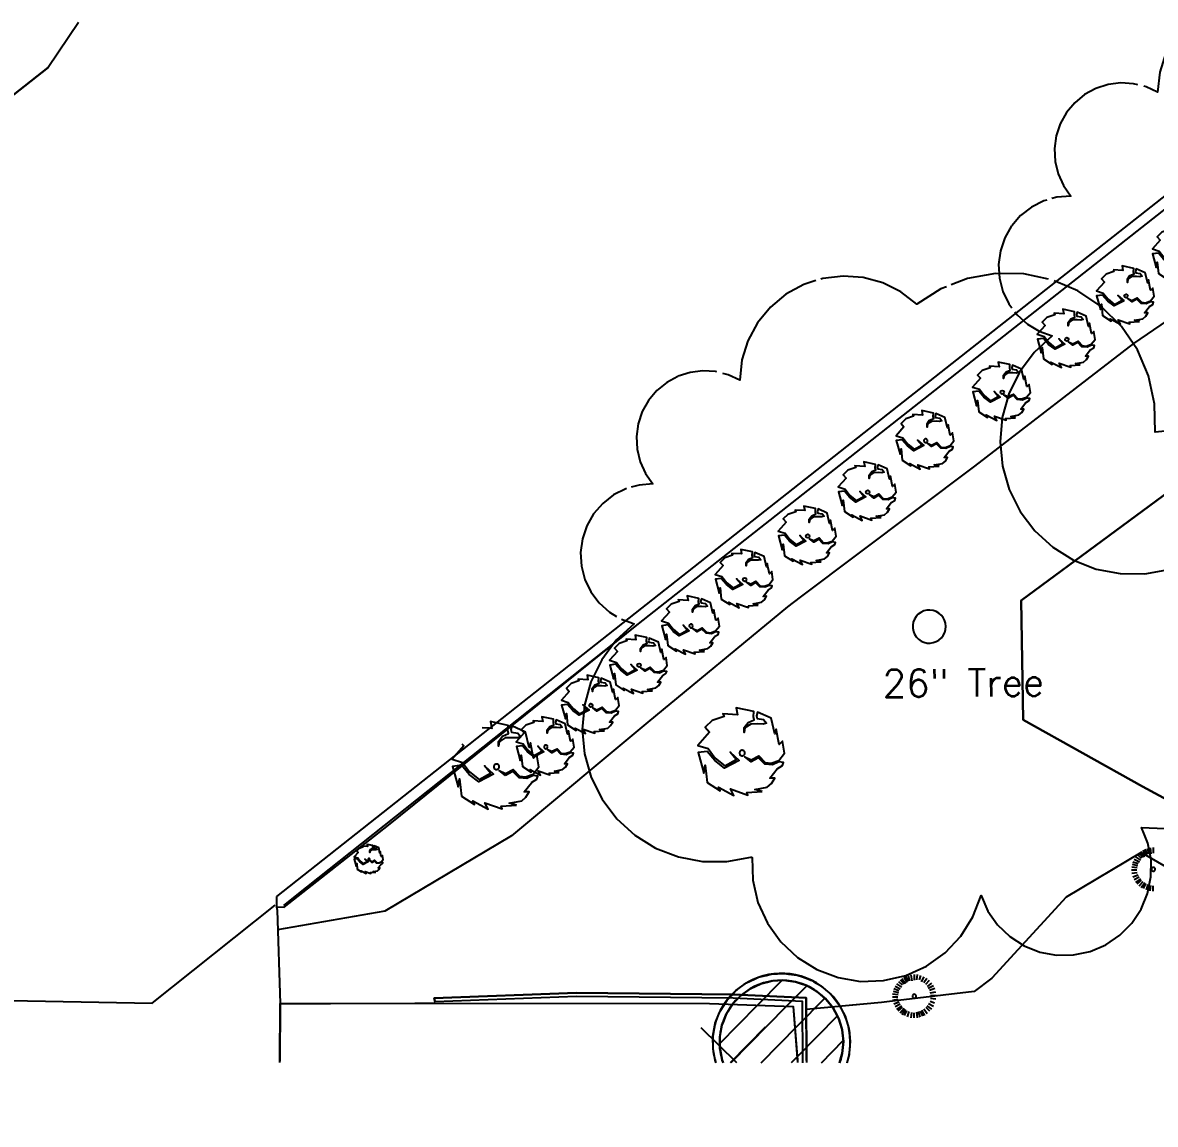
# Model space of a CAD drawing. Header units: inches. Extents: x -5728 to 15181, y 9834 to 15140.
# Drawn here: x 12240 to 13130, y 12434 to 13299 of the extents above; entities that cross this region are included whole.
import ezdxf

# ---------------------------------------------------------------- set-up
doc = ezdxf.new("R2010")
doc.units = ezdxf.units.IN
doc.header["$MEASUREMENT"] = 0
for name, color, linetype, lineweight in [('1810 S Park Street_dwg', 147, 'Continuous', 9), ('G-ANNO-MASK', 147, 'Continuous', 9), ('V-ANNO-TEXT0-VEG-E', 147, 'Continuous', 9), ('V-NODE-BLDG-E', 147, 'Continuous', 9), ('V-NODE-PLNT-BUSH-E', 147, 'Continuous', 9), ('V-NODE-PLNT-CNF-E', 147, 'Continuous', 9), ('V-NODE-PLNT-TREE-E', 147, 'Continuous', 9), ('V-NODE-STRM-FIN-E', 147, 'Continuous', 9), ('V-PLNT-EDGR-E', 147, 'Continuous', 9), ('V-ROAD-ASPH-E', 147, 'Continuous', 9), ('V-SURV-FIGR-E', 147, 'Continuous', 9), ('V-SWLK-E', 147, 'Continuous', 9), ('V-TOPO-FALT-E', 147, 'Continuous', 9), ('V-WALL-RTWL-E', 147, 'Continuous', 9)]:
    doc.layers.add(name, color=color, linetype=linetype, lineweight=lineweight)
doc.styles.add('Simplex', font='simplex_.ttf', dxfattribs={"height": 21.6})

# ---------------------------------------------------------------- blocks, each defined once
blk = doc.blocks.new('1810 S Park Street_dwg_VAI-TOPO-BUSH-V3-SITE PLAN')
at = {"layer": 'V-NODE-PLNT-BUSH-E', "color": 143, "lineweight": 25, "flags": 128}
for points in [[(2.59, -5.03), (1.63, -4.78), (3.26, -4.48), (3.83, -4.01), (4.25, -3.33), (3.62, -3.33), (4.57, -2.11), (5.27, -1.69), (5.41, -1.26), (4.81, -1.18), (3.97, -1.56), (2.94, -1.47), (2.13, -0.62), (1.17, -1.18), (0.33, -0.5), (1.17, -0.88), (2.2, -0.37), (3.01, -1.26), (3.79, -1.35), (4.79, -1.01), (5.55, -0.07), (5.31, 1.5), (4.85, 1.08), (4.47, 3.11), (4.29, 2.47), (3.83, 4.51), (2.06, 5.32), (1.91, 4.85), (1.98, 4.51), (2.84, 4.38), (3.23, 3.87), (2.76, 3.75), (2.09, 3.79), (1.17, 3.79), (0.4, 3.28), (0.29, 2.68), (0.29, 3.32), (0.81, 4), (1.63, 4.34), (1.52, 4.72), (1.56, 5.41), (-0.73, 5.92), (-0.56, 5.02), (-2.47, 5.15), (-2.33, 4.81), (-3.88, 4.3), (-4.8, 3.41), (-4.23, 2.77), (-5.79, 1.04), (-4.45, 0.61), (-3.54, -0.6)], [(-3.52, -0.62), (-2.29, -1.64), (-0.77, -0.84), (-1.58, 0.14), (-0.38, -0.96), (-2.33, -1.94), (-3.59, -0.96), (-4.59, 0.23), (-5.76, 0.1), (-5.05, -2.61), (-4.84, -1.56), (-4.62, -3.8), (-2.93, -4.91), (-3.15, -4.44), (-1.12, -5.55), (-1.55, -4.69), (0.72, -5.5), (0.58, -5.16), (2.59, -5.03)]]:
    blk.add_lwpolyline(points, dxfattribs=at)
at = {"layer": 'V-NODE-PLNT-BUSH-E', "color": 143, "lineweight": 25}
for start, end in [(145.696, 360), (72, 144), (360, 64.4699)]:
    blk.add_arc((0, 0), 0.36, start, end, dxfattribs=at)
blk = doc.blocks.new('1810 S Park Street_dwg_VAI-TOPO-BUSH-V4-SITE PLAN')
at = {"layer": 'V-NODE-PLNT-BUSH-E', "color": 143, "lineweight": 25, "flags": 128}
for points in [[(-2.46, 5.11), (-2.33, 4.81), (-3.88, 4.3), (-4.8, 3.41), (-4.23, 2.77), (-5.79, 1.04), (-4.45, 0.61), (-3.52, -0.62), (-2.29, -1.64), (-0.77, -0.84), (-1.58, 0.14), (-0.39, -0.95)], [(2.59, -5.03), (1.63, -4.78), (3.26, -4.48), (3.83, -4.01), (4.25, -3.33), (3.62, -3.33), (4.57, -2.11), (5.27, -1.69), (5.41, -1.26), (4.81, -1.18), (3.97, -1.56), (2.94, -1.47), (2.13, -0.62), (1.17, -1.18), (0.33, -0.5), (1.17, -0.88), (2.2, -0.37), (3.01, -1.26), (3.79, -1.35), (4.79, -1.01), (5.55, -0.07), (5.31, 1.5), (4.85, 1.08), (4.47, 3.11), (4.29, 2.47), (3.83, 4.51), (2.06, 5.32), (1.91, 4.85), (1.98, 4.51), (2.84, 4.38), (3.23, 3.87), (2.76, 3.75), (2.09, 3.79), (1.17, 3.79), (0.4, 3.28), (0.29, 2.68), (0.29, 3.32), (0.81, 4), (1.63, 4.34), (1.52, 4.72), (1.56, 5.41), (-0.73, 5.92), (-0.56, 5.02), (-2.47, 5.15)], [(-0.38, -0.96), (-2.33, -1.94), (-3.59, -0.96), (-4.59, 0.23), (-5.76, 0.1), (-5.05, -2.61), (-4.84, -1.56), (-4.62, -3.8), (-2.93, -4.91), (-3.15, -4.44), (-1.12, -5.55), (-1.55, -4.69), (0.72, -5.5), (0.58, -5.16), (2.59, -5.03)]]:
    blk.add_lwpolyline(points, dxfattribs=at)
at = {"layer": 'V-NODE-PLNT-BUSH-E', "color": 143, "lineweight": 25}
blk.add_circle((0, 0), 0.36, dxfattribs=at)
blk = doc.blocks.new('1810 S Park Street_dwg_VAI-TOPO-BUSH-1480292-SITE PLAN')
at = {"layer": 'V-NODE-PLNT-BUSH-E', "color": 143, "lineweight": 25, "flags": 128}
blk.add_lwpolyline([(2.59, -5.03), (1.63, -4.78), (3.26, -4.48), (3.83, -4.01), (4.25, -3.33), (3.62, -3.33), (4.57, -2.11), (5.27, -1.69), (5.41, -1.26), (4.81, -1.18), (3.97, -1.56), (2.94, -1.47), (2.13, -0.62), (1.17, -1.18), (0.33, -0.5), (1.17, -0.88), (2.2, -0.37), (3.01, -1.26), (3.79, -1.35), (4.79, -1.01), (5.55, -0.07), (5.31, 1.5), (4.85, 1.08), (4.47, 3.11), (4.29, 2.47), (3.83, 4.51), (2.06, 5.32), (1.91, 4.85), (1.98, 4.51), (2.84, 4.38), (3.23, 3.87), (2.76, 3.75), (2.09, 3.79), (1.17, 3.79), (0.4, 3.28), (0.29, 2.68), (0.29, 3.32), (0.81, 4), (1.63, 4.34), (1.52, 4.72), (1.56, 5.41), (-0.73, 5.92), (-0.56, 5.02), (-2.47, 5.15), (-2.33, 4.81), (-3.88, 4.3), (-4.8, 3.41), (-4.23, 2.77), (-5.79, 1.04), (-4.45, 0.61), (-3.52, -0.62), (-2.29, -1.64), (-0.77, -0.84), (-1.58, 0.14), (-0.38, -0.96), (-2.33, -1.94), (-3.59, -0.96), (-4.59, 0.23), (-5.76, 0.1), (-5.05, -2.61), (-4.84, -1.56), (-4.62, -3.8), (-2.93, -4.91), (-3.15, -4.44), (-1.12, -5.55), (-1.55, -4.69), (0.72, -5.5), (0.58, -5.16)], close=True, dxfattribs=at)
at = {"layer": 'V-NODE-PLNT-BUSH-E', "color": 143, "lineweight": 25}
blk.add_circle((0, 0), 0.36, dxfattribs=at)
blk = doc.blocks.new('1810 S Park Street_dwg_VAI-TOPO-BUSH-V5-SITE PLAN')
at = {"layer": 'V-NODE-PLNT-BUSH-E', "color": 143, "lineweight": 25}
blk.add_line((0.62, -5.16), (2.59, -5.03), dxfattribs=at)
at = {"layer": 'V-NODE-PLNT-BUSH-E', "color": 143, "lineweight": 25, "flags": 128}
blk.add_lwpolyline([(2.59, -5.03), (1.63, -4.78), (3.26, -4.48), (3.83, -4.01), (4.25, -3.33), (3.62, -3.33), (4.57, -2.11), (5.27, -1.69), (5.41, -1.26), (4.81, -1.18), (3.97, -1.56), (2.94, -1.47), (2.13, -0.62), (1.17, -1.18), (0.33, -0.5), (1.17, -0.88), (2.2, -0.37), (3.01, -1.26), (3.79, -1.35), (4.79, -1.01), (5.55, -0.07), (5.31, 1.5), (4.85, 1.08), (4.47, 3.11), (4.29, 2.47), (3.83, 4.51), (2.06, 5.32), (1.91, 4.85), (1.98, 4.51), (2.84, 4.38), (3.23, 3.87), (2.76, 3.75), (2.09, 3.79), (1.17, 3.79), (0.4, 3.28), (0.29, 2.68), (0.29, 3.32), (0.81, 4), (1.63, 4.34), (1.52, 4.72), (1.56, 5.41), (-0.73, 5.92), (-0.56, 5.02), (-2.47, 5.15), (-2.33, 4.81), (-3.88, 4.3), (-4.8, 3.41), (-4.23, 2.77), (-5.79, 1.04), (-4.45, 0.61), (-3.52, -0.62), (-2.29, -1.64), (-0.77, -0.84), (-1.58, 0.14), (-0.38, -0.96), (-2.33, -1.94), (-3.59, -0.96), (-4.59, 0.23), (-5.76, 0.1), (-5.05, -2.61), (-4.84, -1.56), (-4.62, -3.8), (-2.93, -4.91), (-3.15, -4.44), (-1.12, -5.55), (-1.55, -4.69), (0.72, -5.5), (0.58, -5.16)], dxfattribs=at)
at = {"layer": 'V-NODE-PLNT-BUSH-E', "color": 143, "lineweight": 25}
blk.add_circle((0, 0), 0.36, dxfattribs=at)
blk = doc.blocks.new('1810 S Park Street_dwg_VAI-TOPO-BUSH-V6-SITE PLAN')
at = {"layer": 'V-NODE-PLNT-BUSH-E', "color": 143, "lineweight": 25, "flags": 128}
for points in [[(4.57, -2.11), (5.27, -1.69), (5.41, -1.26), (4.81, -1.18), (3.97, -1.56), (2.94, -1.47), (2.13, -0.62), (1.17, -1.18), (0.33, -0.5), (1.17, -0.88), (2.2, -0.37), (3.01, -1.26), (3.79, -1.35), (4.79, -1.01), (5.55, -0.07), (5.31, 1.5), (4.85, 1.08), (4.47, 3.11), (4.29, 2.47), (3.83, 4.51), (2.06, 5.32), (1.91, 4.85), (1.98, 4.51), (2.84, 4.38), (3.23, 3.87), (2.76, 3.75), (2.09, 3.79), (1.17, 3.79), (0.4, 3.28), (0.29, 2.68), (0.29, 3.32), (0.81, 4), (1.63, 4.34), (1.52, 4.72), (1.56, 5.41), (-0.73, 5.92), (-0.56, 5.02), (-2.47, 5.15), (-2.33, 4.81), (-3.88, 4.3), (-4.8, 3.41), (-4.23, 2.77), (-5.79, 1.04), (-4.45, 0.61), (-3.52, -0.62), (-2.29, -1.64), (-0.77, -0.84), (-1.58, 0.14), (-0.38, -0.96), (-2.33, -1.94), (-3.59, -0.96)], [(-3.61, -0.94), (-4.59, 0.23), (-5.76, 0.1), (-5.05, -2.61), (-4.84, -1.56), (-4.62, -3.8), (-2.93, -4.91), (-3.15, -4.44), (-1.12, -5.55), (-1.55, -4.69), (0.72, -5.5), (0.58, -5.16), (2.59, -5.03)], [(2.59, -5.03), (1.63, -4.78), (3.26, -4.48), (3.83, -4.01), (4.25, -3.33), (3.62, -3.33), (4.55, -2.14)]]:
    blk.add_lwpolyline(points, dxfattribs=at)
at = {"layer": 'V-NODE-PLNT-BUSH-E', "color": 143, "lineweight": 25}
for start, end in [(360, 210.1545), (216, 360)]:
    blk.add_arc((0, 0), 0.36, start, end, dxfattribs=at)
blk = doc.blocks.new('1810 S Park Street_dwg_VAI-TOPO-BUSH-V7-SITE PLAN')
at = {"layer": 'V-NODE-PLNT-BUSH-E', "color": 143, "lineweight": 25, "flags": 128}
for points in [[(1.91, 4.85), (1.98, 4.51), (2.84, 4.38), (3.23, 3.87), (2.76, 3.75), (2.09, 3.79), (1.17, 3.79), (0.4, 3.28), (0.29, 2.68), (0.29, 3.32), (0.81, 4), (1.63, 4.34), (1.52, 4.72), (1.56, 5.41), (-0.73, 5.92), (-0.56, 5.02), (-2.47, 5.15), (-2.33, 4.81), (-3.88, 4.3), (-4.8, 3.41), (-4.23, 2.77), (-5.79, 1.04), (-4.45, 0.61), (-3.52, -0.62), (-2.29, -1.64), (-0.77, -0.84), (-1.58, 0.14), (-0.38, -0.96), (-2.33, -1.94), (-3.59, -0.96), (-4.59, 0.23), (-5.76, 0.1), (-5.05, -2.61), (-4.84, -1.56), (-4.62, -3.8), (-2.93, -4.91), (-3.15, -4.44), (-1.12, -5.55), (-1.55, -4.69), (0.72, -5.5), (0.58, -5.16), (2.59, -5.03)], [(2.59, -5.03), (1.63, -4.78), (3.26, -4.48), (3.83, -4.01), (4.25, -3.33), (3.62, -3.33), (4.57, -2.11), (5.27, -1.69), (5.41, -1.26), (4.81, -1.18), (3.97, -1.56), (2.94, -1.47), (2.13, -0.62), (1.17, -1.18), (0.33, -0.5), (1.17, -0.88), (2.2, -0.37), (3.01, -1.26), (3.79, -1.35), (4.79, -1.01), (5.55, -0.07), (5.31, 1.5), (4.85, 1.08), (4.47, 3.11), (4.29, 2.47), (3.83, 4.51), (2.06, 5.32), (1.93, 4.89)]]:
    blk.add_lwpolyline(points, dxfattribs=at)
at = {"layer": 'V-NODE-PLNT-BUSH-E', "color": 143, "lineweight": 25}
blk.add_circle((0, 0), 0.36, dxfattribs=at)
blk = doc.blocks.new('1810 S Park Street_dwg-1419150-SITE PLAN')
at = {"layer": 'G-ANNO-MASK', "color": 143, "lineweight": 25}
blk.add_line((9820658.85, 5671642.64), (9820662.18, 5671646.13), dxfattribs=at)
at = {"layer": 'G-ANNO-MASK', "color": 153, "lineweight": 25}
blk.add_line((9820649.55, 5671603.4), (9820648.67, 5671607.98), dxfattribs=at)
at = {"layer": 'G-ANNO-MASK', "color": 143, "lineweight": 25, "flags": 128}
for points in [[(9820662.18, 5671646.13), (9820665.23, 5671649.33), (9820669.24, 5671652.18), (9820672.75, 5671654.68), (9820677.39, 5671656.8), (9820681.16, 5671658.52), (9820686.53, 5671659.83), (9820690.14, 5671660.7), (9820699.36, 5671661.14), (9820702.42, 5671660.7), (9820708.51, 5671659.83), (9820712.27, 5671658.52), (9820717.24, 5671656.8), (9820720.91, 5671654.68), (9820725.24, 5671652.18), (9820728.54, 5671649.33), (9820732.23, 5671646.13), (9820734.97, 5671642.64), (9820737.94, 5671638.87), (9820740, 5671634.87)], [(9820740, 5671634.87), (9820742.17, 5671630.66), (9820743.45, 5671626.29), (9820744.77, 5671621.79), (9820745.21, 5671617.22), (9820745.65, 5671612.6), (9820745.21, 5671607.98), (9820744.77, 5671603.4), (9820743.45, 5671598.9), (9820742.63, 5671596.1)]]:
    blk.add_lwpolyline(points, dxfattribs=at)
at = {"layer": 'G-ANNO-MASK', "color": 153, "lineweight": 25, "flags": 128}
for points in [[(9820648.67, 5671607.98), (9820648.67, 5671612.6), (9820648.67, 5671617.22), (9820649.55, 5671621.79), (9820650.42, 5671626.29), (9820652.17, 5671630.66), (9820653.85, 5671634.87), (9820656.43, 5671638.87), (9820658.84, 5671642.62)], [(9820651.24, 5671596.86), (9820650.42, 5671598.9), (9820649.55, 5671603.4)]]:
    blk.add_lwpolyline(points, dxfattribs=at)
at = {"layer": 'V-NODE-BLDG-E', "color": 153, "lineweight": 25}
for p, q in [((9820633.78, 5671624.68), (9820661.69, 5671596.77)), ((9820656.83, 5671596.81), (9820684.7, 5671624.68))]:
    blk.add_line(p, q, dxfattribs=at)
at = {"layer": 'V-NODE-PLNT-BUSH-E', "color": 153, "lineweight": 25}
blk.add_line((9820469.67, 5671860.92), (9820464.17, 5671861.29), dxfattribs=at)
at = {"layer": 'V-NODE-PLNT-BUSH-E', "color": 143, "lineweight": 25, "flags": 128}
for points in [[(9820824.49, 5672063.75), (9820820.66, 5672064.77), (9820827.18, 5672065.96), (9820829.45, 5672067.83), (9820831.15, 5672070.56), (9820828.6, 5672070.56), (9820832.43, 5672075.43), (9820835.22, 5672077.14), (9820835.79, 5672078.84), (9820833.38, 5672079.18), (9820830.02, 5672077.65), (9820825.9, 5672077.99), (9820822.64, 5672081.39), (9820818.81, 5672079.18), (9820815.46, 5672081.9), (9820818.81, 5672080.37), (9820822.93, 5672082.41), (9820826.19, 5672078.84), (9820829.31, 5672078.5), (9820833.28, 5672079.86), (9820836.35, 5672083.6), (9820835.36, 5672089.9), (9820833.52, 5672088.2), (9820832, 5672096.31), (9820831.29, 5672093.76), (9820829.45, 5672101.93), (9820822.36, 5672105.17), (9820821.79, 5672103.29), (9820822.08, 5672101.93), (9820825.48, 5672101.42), (9820827.04, 5672099.38), (9820825.2, 5672098.87), (9820822.5, 5672099.04), (9820818.81, 5672099.04), (9820815.74, 5672097), (9820815.31, 5672094.61), (9820815.31, 5672097.17), (9820817.39, 5672099.89), (9820820.66, 5672101.25), (9820820.23, 5672102.78), (9820820.37, 5672105.51), (9820811.2, 5672107.55), (9820811.91, 5672103.97), (9820804.25, 5672104.48), (9820804.82, 5672103.12), (9820798.62, 5672101.08), (9820794.94, 5672097.51), (9820797.21, 5672094.95), (9820790.96, 5672088.03), (9820796.35, 5672086.33), (9820800.04, 5672081.39), (9820804.96, 5672077.31), (9820811.06, 5672080.54), (9820807.8, 5672084.46), (9820812.62, 5672080.03), (9820804.82, 5672076.12), (9820799.86, 5672079.95)], [(9820799.76, 5672080.03), (9820795.79, 5672084.8), (9820791.11, 5672084.29), (9820793.94, 5672073.45), (9820794.79, 5672077.65), (9820795.64, 5672068.68), (9820802.41, 5672064.26), (9820801.56, 5672066.13), (9820809.64, 5672061.7), (9820807.94, 5672065.11), (9820817.02, 5672061.87), (9820816.45, 5672063.24), (9820824.49, 5672063.75)], [(9820471.45, 5671862.3), (9820471.75, 5671860.78), (9820469.67, 5671860.92)], [(9820482.02, 5671823.66), (9820477.07, 5671827.68), (9820482.1, 5671825.38), (9820488.27, 5671828.44), (9820493.17, 5671823.08), (9820497.85, 5671822.57), (9820503.81, 5671824.61), (9820508.42, 5671830.23), (9820506.93, 5671839.68), (9820504.16, 5671837.12), (9820501.89, 5671849.29), (9820500.83, 5671845.46), (9820498.06, 5671857.72), (9820487.42, 5671862.57), (9820486.57, 5671859.76), (9820487, 5671857.72), (9820492.1, 5671856.95), (9820494.44, 5671853.89), (9820491.68, 5671853.12), (9820487.63, 5671853.38), (9820482.1, 5671853.38), (9820477.49, 5671850.31), (9820476.85, 5671846.74), (9820476.85, 5671850.57), (9820479.98, 5671854.66), (9820484.87, 5671856.7), (9820484.23, 5671859), (9820484.44, 5671863.08), (9820475.12, 5671865.16)], [(9820444.08, 5671841.03), (9820440.33, 5671836.87), (9820448.42, 5671834.31), (9820453.95, 5671826.91), (9820461.32, 5671820.78), (9820470.47, 5671825.63), (9820465.58, 5671831.51), (9820472.81, 5671824.87), (9820461.11, 5671819), (9820453.52, 5671824.87), (9820447.56, 5671832.02), (9820440.54, 5671831.25), (9820444.8, 5671815), (9820446.07, 5671821.29), (9820447.35, 5671807.85), (9820457.49, 5671801.21), (9820456.22, 5671804.02), (9820468.34, 5671797.38), (9820465.79, 5671802.48), (9820479.41, 5671797.63), (9820478.56, 5671799.68), (9820490.61, 5671800.44)], [(9820502.53, 5671817.97), (9820506.71, 5671820.53), (9820507.56, 5671823.08), (9820503.95, 5671823.59), (9820498.91, 5671821.29), (9820492.74, 5671821.8), (9820487.85, 5671826.91), (9820482.2, 5671823.65)], [(9820490.61, 5671800.44), (9820484.87, 5671801.97), (9820494.66, 5671803.76), (9820498.06, 5671806.57), (9820500.61, 5671810.65), (9820496.78, 5671810.65), (9820502.43, 5671817.85)]]:
    blk.add_lwpolyline(points, dxfattribs=at)
for points in [[(9820815.57, 5672083.88), (9820815.55, 5672084.16), (9820815.47, 5672084.42), (9820815.35, 5672084.66), (9820815.18, 5672084.88), (9820814.97, 5672085.06), (9820814.73, 5672085.19), (9820814.48, 5672085.28), (9820814.2, 5672085.32), (9820813.93, 5672085.31), (9820813.67, 5672085.24), (9820813.42, 5672085.13), (9820813.19, 5672084.97), (9820813.01, 5672084.77), (9820812.86, 5672084.54), (9820812.76, 5672084.29), (9820812.7, 5672084.02), (9820812.7, 5672083.75), (9820812.76, 5672083.48), (9820812.86, 5672083.22), (9820813.01, 5672082.99), (9820813.19, 5672082.8), (9820813.42, 5672082.64), (9820813.67, 5672082.52), (9820813.93, 5672082.46), (9820814.2, 5672082.45), (9820814.48, 5672082.49), (9820814.73, 5672082.58), (9820814.97, 5672082.71), (9820815.18, 5672082.89), (9820815.35, 5672083.11), (9820815.47, 5672083.35), (9820815.55, 5672083.61)], [(9820683.56, 5671809.63), (9820677.82, 5671811.17), (9820687.6, 5671812.95), (9820691.01, 5671815.76), (9820693.56, 5671819.85), (9820689.73, 5671819.85), (9820695.48, 5671827.17), (9820699.66, 5671829.72), (9820700.51, 5671832.27), (9820696.89, 5671832.78), (9820691.86, 5671830.49), (9820685.69, 5671831), (9820680.8, 5671836.1), (9820675.05, 5671832.78), (9820670.02, 5671836.87), (9820675.05, 5671834.57), (9820681.22, 5671837.63), (9820686.11, 5671832.27), (9820690.8, 5671831.76), (9820696.75, 5671833.8), (9820701.36, 5671839.42), (9820699.87, 5671848.87), (9820697.11, 5671846.32), (9820694.84, 5671858.49), (9820693.77, 5671854.66), (9820691.01, 5671866.91), (9820680.37, 5671871.76), (9820679.52, 5671868.95), (9820679.94, 5671866.91), (9820685.05, 5671866.15), (9820687.39, 5671863.08), (9820684.63, 5671862.32), (9820680.58, 5671862.57), (9820675.05, 5671862.57), (9820670.44, 5671859.51), (9820669.8, 5671855.93), (9820669.8, 5671859.76), (9820672.92, 5671863.85), (9820677.82, 5671865.89), (9820677.18, 5671868.19), (9820677.39, 5671872.27), (9820663.63, 5671875.34), (9820664.7, 5671869.98), (9820653.21, 5671870.74), (9820654.06, 5671868.7), (9820644.77, 5671865.63), (9820639.24, 5671860.27), (9820642.64, 5671856.44), (9820633.28, 5671846.06), (9820641.36, 5671843.51), (9820646.9, 5671836.1), (9820654.27, 5671829.97), (9820663.42, 5671834.83), (9820658.53, 5671840.7), (9820665.76, 5671834.06), (9820654.06, 5671828.19), (9820646.47, 5671834.06), (9820640.51, 5671841.21), (9820633.49, 5671840.44), (9820637.75, 5671824.19), (9820639.02, 5671830.49), (9820640.3, 5671817.04), (9820650.44, 5671810.4), (9820649.16, 5671813.21), (9820661.29, 5671806.57), (9820658.74, 5671811.68), (9820672.36, 5671806.82), (9820671.5, 5671808.87)], [(9820524.33, 5671825.79), (9820520.5, 5671826.81), (9820527.03, 5671828), (9820529.29, 5671829.87), (9820531, 5671832.6), (9820528.44, 5671832.6), (9820532.27, 5671837.47), (9820535.06, 5671839.18), (9820535.63, 5671840.88), (9820533.22, 5671841.22), (9820529.86, 5671839.69), (9820525.75, 5671840.03), (9820522.49, 5671843.43), (9820518.66, 5671841.22), (9820515.3, 5671843.94), (9820518.66, 5671842.41), (9820522.77, 5671844.45), (9820526.03, 5671840.88), (9820529.15, 5671840.54), (9820533.12, 5671841.9), (9820536.2, 5671845.64), (9820535.21, 5671851.94), (9820533.36, 5671850.24), (9820531.85, 5671858.35), (9820531.14, 5671855.8), (9820529.29, 5671863.97), (9820522.2, 5671867.21), (9820521.64, 5671865.33), (9820521.92, 5671863.97), (9820525.32, 5671863.46), (9820526.88, 5671861.42), (9820525.04, 5671860.91), (9820522.34, 5671861.08), (9820518.66, 5671861.08), (9820515.58, 5671859.04), (9820515.16, 5671856.65), (9820515.16, 5671859.21), (9820517.24, 5671861.93), (9820520.5, 5671863.29), (9820520.08, 5671864.82), (9820520.22, 5671867.55), (9820511.04, 5671869.59), (9820511.75, 5671866.01), (9820504.09, 5671866.52), (9820504.66, 5671865.16), (9820498.47, 5671863.12), (9820494.78, 5671859.55), (9820497.05, 5671856.99), (9820490.81, 5671850.07), (9820496.2, 5671848.37), (9820499.89, 5671843.43), (9820504.8, 5671839.35), (9820510.9, 5671842.58), (9820507.64, 5671846.5), (9820512.46, 5671842.07), (9820504.66, 5671838.16), (9820499.6, 5671842.07), (9820495.63, 5671846.84), (9820490.95, 5671846.33), (9820493.79, 5671835.49), (9820494.64, 5671839.69), (9820495.49, 5671830.72), (9820502.25, 5671826.3), (9820501.4, 5671828.17), (9820509.48, 5671823.74), (9820507.78, 5671827.15), (9820516.86, 5671823.91), (9820516.29, 5671825.28)], [(9820515.42, 5671845.92), (9820515.39, 5671846.2), (9820515.32, 5671846.46), (9820515.19, 5671846.7), (9820515.02, 5671846.92), (9820514.81, 5671847.1), (9820514.58, 5671847.23), (9820514.32, 5671847.32), (9820514.05, 5671847.36), (9820513.78, 5671847.35), (9820513.51, 5671847.28), (9820513.26, 5671847.17), (9820513.04, 5671847.01), (9820512.85, 5671846.81), (9820512.7, 5671846.58), (9820512.6, 5671846.33), (9820512.55, 5671846.06), (9820512.55, 5671845.79), (9820512.6, 5671845.52), (9820512.7, 5671845.26), (9820512.85, 5671845.03), (9820513.04, 5671844.84), (9820513.26, 5671844.68), (9820513.51, 5671844.56), (9820513.78, 5671844.5), (9820514.05, 5671844.49), (9820514.32, 5671844.53), (9820514.58, 5671844.62), (9820514.81, 5671844.75), (9820515.02, 5671844.93), (9820515.19, 5671845.15), (9820515.32, 5671845.39), (9820515.39, 5671845.65)], [(9820670.19, 5671839.84), (9820670.16, 5671840.25), (9820670.04, 5671840.64), (9820669.85, 5671841.01), (9820669.6, 5671841.33), (9820669.29, 5671841.6), (9820668.93, 5671841.8), (9820668.54, 5671841.94), (9820668.14, 5671842), (9820667.73, 5671841.98), (9820667.33, 5671841.88), (9820666.96, 5671841.71), (9820666.62, 5671841.47), (9820666.34, 5671841.17), (9820666.12, 5671840.83), (9820665.97, 5671840.45), (9820665.89, 5671840.05), (9820665.89, 5671839.63), (9820665.97, 5671839.23), (9820666.12, 5671838.85), (9820666.34, 5671838.51), (9820666.62, 5671838.21), (9820666.96, 5671837.97), (9820667.33, 5671837.8), (9820667.73, 5671837.7), (9820668.14, 5671837.68), (9820668.54, 5671837.74), (9820668.93, 5671837.88), (9820669.29, 5671838.08), (9820669.6, 5671838.35), (9820669.85, 5671838.67), (9820670.04, 5671839.04), (9820670.16, 5671839.43)], [(9820477.25, 5671830.65), (9820477.21, 5671831.06), (9820477.09, 5671831.45), (9820476.9, 5671831.81), (9820476.65, 5671832.14), (9820476.34, 5671832.41), (9820475.98, 5671832.61), (9820475.6, 5671832.75), (9820475.19, 5671832.8), (9820474.78, 5671832.78), (9820474.38, 5671832.69), (9820474.01, 5671832.52), (9820473.67, 5671832.28), (9820473.39, 5671831.98), (9820473.17, 5671831.64), (9820473.02, 5671831.26), (9820472.94, 5671830.85), (9820472.94, 5671830.44), (9820473.02, 5671830.04), (9820473.17, 5671829.66), (9820473.39, 5671829.31), (9820473.67, 5671829.02), (9820474.01, 5671828.78), (9820474.38, 5671828.61), (9820474.78, 5671828.51), (9820475.19, 5671828.49), (9820475.6, 5671828.55), (9820475.98, 5671828.68), (9820476.34, 5671828.89), (9820476.65, 5671829.16), (9820476.9, 5671829.48), (9820477.09, 5671829.85), (9820477.21, 5671830.24)], [(9820379.6, 5671748.66), (9820377.68, 5671749.17), (9820380.94, 5671749.77), (9820382.08, 5671750.71), (9820382.93, 5671752.07), (9820381.65, 5671752.07), (9820383.57, 5671754.51), (9820384.96, 5671755.36), (9820385.25, 5671756.21), (9820384.04, 5671756.38), (9820382.36, 5671755.61), (9820380.3, 5671755.78), (9820378.67, 5671757.49), (9820376.76, 5671756.38), (9820375.08, 5671757.74), (9820376.76, 5671756.98), (9820378.82, 5671758), (9820380.45, 5671756.21), (9820382.01, 5671756.04), (9820383.99, 5671756.72), (9820385.53, 5671758.59), (9820385.03, 5671761.74), (9820384.11, 5671760.89), (9820383.35, 5671764.95), (9820383, 5671763.67), (9820382.08, 5671767.76), (9820378.53, 5671769.37), (9820378.25, 5671768.44), (9820378.39, 5671767.76), (9820380.09, 5671767.5), (9820380.87, 5671766.48), (9820379.95, 5671766.22), (9820378.6, 5671766.31), (9820376.76, 5671766.31), (9820375.22, 5671765.29), (9820375.01, 5671764.1), (9820375.01, 5671765.37), (9820376.05, 5671766.73), (9820377.68, 5671767.42), (9820377.47, 5671768.18), (9820377.54, 5671769.54), (9820372.95, 5671770.56), (9820373.31, 5671768.78), (9820369.48, 5671769.03), (9820369.76, 5671768.35), (9820366.66, 5671767.33), (9820364.82, 5671765.54), (9820365.95, 5671764.27), (9820362.83, 5671760.81), (9820365.53, 5671759.95), (9820367.37, 5671757.49), (9820369.83, 5671755.44), (9820372.88, 5671757.06), (9820371.25, 5671759.02), (9820373.66, 5671756.81), (9820369.76, 5671754.85), (9820367.23, 5671756.81), (9820365.25, 5671759.19), (9820362.9, 5671758.93), (9820364.32, 5671753.51), (9820364.75, 5671755.61), (9820365.17, 5671751.13), (9820368.56, 5671748.92), (9820368.13, 5671749.85), (9820372.17, 5671747.64), (9820371.32, 5671749.34), (9820375.86, 5671747.73), (9820375.58, 5671748.41)], [(9820375.14, 5671758.73), (9820375.13, 5671758.87), (9820375.09, 5671759), (9820375.03, 5671759.12), (9820374.94, 5671759.23), (9820374.84, 5671759.32), (9820374.72, 5671759.39), (9820374.59, 5671759.43), (9820374.45, 5671759.45), (9820374.32, 5671759.44), (9820374.18, 5671759.41), (9820374.06, 5671759.35), (9820373.95, 5671759.28), (9820373.85, 5671759.18), (9820373.78, 5671759.06), (9820373.73, 5671758.93), (9820373.7, 5671758.8), (9820373.7, 5671758.66), (9820373.73, 5671758.53), (9820373.78, 5671758.4), (9820373.85, 5671758.29), (9820373.95, 5671758.19), (9820374.06, 5671758.11), (9820374.18, 5671758.05), (9820374.32, 5671758.02), (9820374.45, 5671758.01), (9820374.59, 5671758.03), (9820374.72, 5671758.08), (9820374.84, 5671758.15), (9820374.94, 5671758.24), (9820375.03, 5671758.34), (9820375.09, 5671758.46), (9820375.13, 5671758.6)]]:
    blk.add_lwpolyline(points, close=True, dxfattribs=at)
at = {"layer": 'V-NODE-PLNT-BUSH-E', "color": 153, "lineweight": 25, "flags": 128}
for points in [[(9820475.12, 5671865.16), (9820470.68, 5671866.15), (9820471.45, 5671862.3)], [(9820448.15, 5671848.98), (9820449.69, 5671847.25), (9820444.08, 5671841.03)]]:
    blk.add_lwpolyline(points, dxfattribs=at)
at = {"layer": 'V-NODE-PLNT-CNF-E', "color": 143, "lineweight": 25}
for p, q in [((9820979.13, 5671759), (9820981.98, 5671755.61)), ((9820980.41, 5671759.98), (9820983.26, 5671755.86)), ((9820982.07, 5671761), (9820984.27, 5671756.88)), ((9820983.61, 5671761.72), (9820985.29, 5671757.64)), ((9820985.35, 5671762.33), (9820986.57, 5671758.15)), ((9820987.66, 5671762.84), (9820988.35, 5671758.15)), ((9820990.13, 5671763.02), (9820990.13, 5671758.46)), ((9820973.53, 5671750), (9820977.66, 5671748.98)), ((9820974.17, 5671752.04), (9820978.17, 5671750.51)), ((9820975.06, 5671753.99), (9820979.19, 5671751.79)), ((9820976.25, 5671755.9), (9820980.2, 5671753.06)), ((9820977.72, 5671757.68), (9820980.71, 5671754.84)), ((9820973.04, 5671745.59), (9820977.15, 5671745.67)), ((9820973.16, 5671747.97), (9820977.4, 5671747.46)), ((9820973.31, 5671742.9), (9820977.4, 5671743.64)), ((9820974.06, 5671740.11), (9820978.17, 5671741.6)), ((9820974.99, 5671738.01), (9820978.93, 5671740.07)), ((9820976.42, 5671735.73), (9820980.2, 5671738.54)), ((9820977.38, 5671734.55), (9820980.71, 5671737.52)), ((9820978.95, 5671733), (9820981.98, 5671736.5)), ((9820980.57, 5671731.76), (9820983.26, 5671735.74)), ((9820982.22, 5671730.78), (9820984.27, 5671734.72)), ((9820984.64, 5671729.81), (9820986.06, 5671733.96)), ((9820987.44, 5671729.1), (9820988.09, 5671733.19)), ((9820989.79, 5671728.84), (9820989.87, 5671732.94)), ((9820790.63, 5671660.87), (9820793.49, 5671657.47)), ((9820791.91, 5671661.85), (9820794.76, 5671657.72)), ((9820793.58, 5671662.86), (9820795.78, 5671658.74)), ((9820795.11, 5671663.59), (9820796.8, 5671659.51)), ((9820796.85, 5671664.2), (9820798.07, 5671660.02)), ((9820799.17, 5671664.7), (9820799.85, 5671660.02)), ((9820801.63, 5671664.88), (9820801.63, 5671660.32)), ((9820804, 5671664.72), (9820803.41, 5671660.53)), ((9820806.54, 5671664.16), (9820805.45, 5671660.53)), ((9820809.27, 5671663.08), (9820807.23, 5671659)), ((9820811.72, 5671661.59), (9820809.27, 5671658.23)), ((9820785.68, 5671653.91), (9820789.67, 5671652.38)), ((9820786.57, 5671655.86), (9820790.69, 5671653.65)), ((9820787.75, 5671657.76), (9820791.71, 5671654.92)), ((9820789.22, 5671659.54), (9820792.22, 5671656.71)), ((9820813.54, 5671660.05), (9820810.54, 5671656.96)), ((9820815.3, 5671658.05), (9820811.81, 5671655.43)), ((9820816.7, 5671655.86), (9820812.57, 5671653.65)), ((9820817.7, 5671653.61), (9820813.59, 5671652.12)), ((9820784.55, 5671647.46), (9820788.65, 5671647.54)), ((9820784.67, 5671649.83), (9820788.91, 5671649.32)), ((9820784.81, 5671644.76), (9820788.91, 5671645.5)), ((9820785.03, 5671651.86), (9820789.16, 5671650.85)), ((9820785.56, 5671641.98), (9820789.67, 5671643.46)), ((9820818.43, 5671650.94), (9820813.85, 5671650.08)), ((9820814.1, 5671643.72), (9820817.41, 5671642.44)), ((9820818.72, 5671648.13), (9820814.36, 5671648.05)), ((9820818.56, 5671645.42), (9820814.36, 5671646.01)), ((9820786.49, 5671639.87), (9820790.43, 5671641.93)), ((9820787.92, 5671637.59), (9820791.71, 5671640.41)), ((9820788.88, 5671636.41), (9820792.22, 5671639.39)), ((9820790.46, 5671634.86), (9820793.49, 5671638.37)), ((9820792.08, 5671633.62), (9820794.76, 5671637.6)), ((9820793.72, 5671632.65), (9820795.78, 5671636.59)), ((9820796.13, 5671631.61), (9820797.56, 5671635.82)), ((9820798.93, 5671630.92), (9820799.6, 5671635.06)), ((9820801.3, 5671630.71), (9820801.38, 5671634.8)), ((9820804.05, 5671630.87), (9820803.41, 5671635.31)), ((9820806.18, 5671631.32), (9820804.94, 5671635.82)), ((9820808.15, 5671632), (9820806.47, 5671636.08)), ((9820809.69, 5671632.72), (9820807.49, 5671636.84)), ((9820811.66, 5671633.95), (9820809.01, 5671637.6)), ((9820813.88, 5671635.87), (9820810.79, 5671638.88)), ((9820815.3, 5671637.53), (9820811.81, 5671640.15)), ((9820816.63, 5671639.6), (9820812.83, 5671641.68))]:
    blk.add_line(p, q, dxfattribs=at)
at = {"layer": 'V-NODE-PLNT-CNF-E', "color": 143, "lineweight": 25, "flags": 128}
blk.add_lwpolyline([(9820991.63, 5671745.93), (9820991.6, 5671746.21), (9820991.52, 5671746.49), (9820991.39, 5671746.74), (9820991.21, 5671746.96), (9820991, 5671747.15), (9820990.75, 5671747.29), (9820990.48, 5671747.39), (9820990.2, 5671747.43), (9820989.91, 5671747.41), (9820989.64, 5671747.35), (9820989.38, 5671747.23), (9820989.15, 5671747.06), (9820988.95, 5671746.86), (9820988.79, 5671746.62), (9820988.69, 5671746.35), (9820988.63, 5671746.07), (9820988.63, 5671745.79), (9820988.69, 5671745.51), (9820988.79, 5671745.24), (9820988.95, 5671745), (9820989.15, 5671744.79), (9820989.38, 5671744.63), (9820989.64, 5671744.51), (9820989.91, 5671744.44), (9820990.2, 5671744.43), (9820990.48, 5671744.47), (9820990.75, 5671744.56), (9820991, 5671744.71), (9820991.21, 5671744.89), (9820991.39, 5671745.12), (9820991.52, 5671745.37), (9820991.6, 5671745.64)], close=True, dxfattribs=at)
for points in [[(9820800.3, 5671648.48), (9820800.19, 5671648.21), (9820800.14, 5671647.93), (9820800.14, 5671647.65), (9820800.19, 5671647.37), (9820800.3, 5671647.1), (9820800.45, 5671646.86), (9820800.65, 5671646.66), (9820800.88, 5671646.49), (9820801.14, 5671646.37), (9820801.42, 5671646.31), (9820801.7, 5671646.29), (9820801.99, 5671646.33), (9820802.26, 5671646.43), (9820802.5, 5671646.57), (9820802.72, 5671646.76), (9820802.89, 5671646.98), (9820803.02, 5671647.23), (9820803.1, 5671647.51), (9820803.13, 5671647.79)], [(9820802.5, 5671649.01), (9820802.26, 5671649.16), (9820801.99, 5671649.25), (9820801.7, 5671649.29), (9820801.42, 5671649.28), (9820801.14, 5671649.21), (9820800.88, 5671649.09), (9820800.65, 5671648.93), (9820800.45, 5671648.72), (9820800.32, 5671648.51)], [(9820803.13, 5671647.79), (9820803.1, 5671648.08), (9820803.02, 5671648.35), (9820802.89, 5671648.6), (9820802.72, 5671648.83)]]:
    blk.add_lwpolyline(points, dxfattribs=at)
at = {"layer": 'V-NODE-PLNT-TREE-E', "color": 153, "lineweight": 25}
for p, q in [((9820917.39, 5672208.06), (9820916.16, 5672208.59)), ((9820884.89, 5672184.57), (9820885.69, 5672183.49)), ((9820574.08, 5671945.74), (9820576.26, 5671944.94)), ((9820576.28, 5671944.93), (9820577.28, 5671944.57))]:
    blk.add_line(p, q, dxfattribs=at)
at = {"layer": 'V-NODE-PLNT-TREE-E', "color": 153, "lineweight": 25, "flags": 128}
for points in [[(9821005.24, 5672386.92), (9821000.39, 5672371.79), (9820998.51, 5672356.02), (9820989.42, 5672360.34), (9820987.63, 5672360.81)], [(9820983.05, 5672362), (9820979.68, 5672362.89), (9820969.63, 5672363.58), (9820959.63, 5672362.4), (9820950.03, 5672359.38), (9820941.15, 5672354.63), (9820933.32, 5672348.31), (9820926.79, 5672340.64), (9820921.8, 5672331.89), (9820918.53, 5672322.37), (9820917.08, 5672312.41), (9820917.51, 5672302.35), (9820919.8, 5672292.55), (9820923.87, 5672283.34), (9820929.59, 5672275.05), (9820918.81, 5672274.28), (9820914.65, 5672273.14)], [(9820910.79, 5672272.09), (9820908.39, 5672271.44), (9820898.71, 5672266.64), (9820890.13, 5672260.06), (9820883.08, 5672252.06)], [(9820882.99, 5672251.96), (9820877.54, 5672242.63), (9820874, 5672232.42), (9820872.49, 5672221.72), (9820873.08, 5672210.93), (9820875.73, 5672200.46), (9820880.36, 5672190.7), (9820882.52, 5672187.78)], [(9820831.42, 5672204.65), (9820827.14, 5672203.02), (9820808.2, 5672191.28), (9820795.63, 5672200.99), (9820781.43, 5672208.12), (9820766.14, 5672212.42), (9820750.31, 5672213.72), (9820734.53, 5672211.98), (9820732.79, 5672211.44)], [(9820911.5, 5672210.06), (9820892.22, 5672214.24), (9820869.94, 5672214.72), (9820847.98, 5672210.93), (9820835.17, 5672206.07)], [(9820728.97, 5672210.26), (9820719.36, 5672207.27), (9820705.37, 5672199.75), (9820693.07, 5672189.7), (9820682.91, 5672177.49), (9820675.27, 5672163.56), (9820670.41, 5672148.44), (9820668.54, 5672132.67), (9820659.44, 5672136.98), (9820655.3, 5672138.07)], [(9820620.05, 5672136.02), (9820611.18, 5672131.27), (9820603.34, 5672124.95), (9820596.82, 5672117.28), (9820591.83, 5672108.54), (9820588.55, 5672099.02), (9820587.11, 5672089.05), (9820587.53, 5672078.99), (9820589.83, 5672069.19), (9820593.9, 5672059.98), (9820599.61, 5672051.69), (9820588.83, 5672050.92), (9820582.69, 5672049.25)], [(9820650.73, 5672139.26), (9820649.7, 5672139.53), (9820639.66, 5672140.23), (9820629.66, 5672139.04), (9820620.17, 5672136.06)], [(9820578.83, 5672048.19), (9820578.41, 5672048.08), (9820568.73, 5672043.28), (9820560.16, 5672036.71), (9820553.01, 5672028.6), (9820547.57, 5672019.27), (9820544.02, 5672009.06), (9820542.52, 5671998.37), (9820543.1, 5671987.58), (9820545.76, 5671977.1), (9820550.38, 5671967.34), (9820556.81, 5671958.65), (9820564.79, 5671951.37), (9820570.4, 5671947.96)]]:
    blk.add_lwpolyline(points, dxfattribs=at)
at = {"layer": 'V-NODE-PLNT-TREE-E', "color": 143, "lineweight": 25, "flags": 128}
for points in [[(9820983.35, 5671773.1), (9820981.1, 5671778.8), (9820999.55, 5671777.95)], [(9821010.18, 5672090.7), (9820994.41, 5672089.16), (9820994.13, 5672111.44), (9820989.6, 5672133.27), (9820980.98, 5672153.82), (9820968.6, 5672172.35), (9820952.91, 5672188.18), (9820934.48, 5672200.72), (9820917.39, 5672208.06)], [(9820885.69, 5672183.49), (9820886.78, 5672182.01), (9820894.76, 5672174.72), (9820904, 5672169.12), (9820914.14, 5672165.4), (9820899.96, 5672152.5), (9820888.37, 5672137.23), (9820879.77, 5672120.1), (9820874.45, 5672101.68), (9820872.59, 5672082.6), (9820874.25, 5672063.51), (9820879.38, 5672045.03), (9820887.8, 5672027.81), (9820899.23, 5672012.42), (9820913.28, 5671999.39), (9820929.48, 5671989.14), (9820947.29, 5671982.03), (9820966.09, 5671978.29), (9820985.26, 5671978.06), (9821004.14, 5671981.34)], [(9820577.28, 5671944.57), (9820584.17, 5671942.04), (9820569.98, 5671929.15), (9820558.39, 5671913.88), (9820549.79, 5671896.74), (9820544.47, 5671878.33), (9820542.62, 5671859.25), (9820544.28, 5671840.15), (9820549.41, 5671821.68), (9820557.83, 5671804.46), (9820569.26, 5671789.07), (9820583.31, 5671776.03), (9820599.51, 5671765.78), (9820617.31, 5671758.67), (9820636.11, 5671754.94), (9820655.28, 5671754.7), (9820674.17, 5671757.98), (9820674.36, 5671758.03), (9820674.57, 5671758.03), (9820674.77, 5671758), (9820674.96, 5671757.94), (9820675.14, 5671757.84)], [(9820675.14, 5671757.84), (9820675.59, 5671739.92), (9820679.53, 5671722.43), (9820686.79, 5671706.03), (9820697.12, 5671691.37), (9820710.1, 5671679), (9820725.24, 5671669.4), (9820741.96, 5671662.92), (9820759.62, 5671659.83), (9820777.55, 5671660.24), (9820795.05, 5671664.14), (9820811.46, 5671671.36), (9820826.15, 5671681.65), (9820838.55, 5671694.6), (9820848.19, 5671709.72), (9820854.7, 5671726.42), (9820860, 5671714.21), (9820867.56, 5671703.25), (9820877.09, 5671693.96), (9820888.24, 5671686.68), (9820900.58, 5671681.69), (9820913.65, 5671679.18), (9820926.96, 5671679.23), (9820940.01, 5671681.86), (9820952.31, 5671686.96), (9820963.39, 5671694.33), (9820972.84, 5671703.71), (9820980.31, 5671714.73), (9820985.5, 5671726.99), (9820988.23, 5671740.01), (9820988.4, 5671753.33), (9820985.99, 5671766.42), (9820983.39, 5671772.99)]]:
    blk.add_lwpolyline(points, dxfattribs=at)
blk.add_lwpolyline([(9820828.77, 5671937.92), (9820828.53, 5671940.38), (9820827.84, 5671942.75), (9820826.7, 5671944.94), (9820825.18, 5671946.89), (9820823.31, 5671948.51), (9820821.17, 5671949.74), (9820818.83, 5671950.55), (9820816.39, 5671950.9), (9820813.92, 5671950.78), (9820811.52, 5671950.2), (9820809.27, 5671949.17), (9820807.25, 5671947.74), (9820805.55, 5671945.95), (9820804.21, 5671943.87), (9820803.29, 5671941.58), (9820802.83, 5671939.15), (9820802.83, 5671936.68), (9820803.29, 5671934.25), (9820804.21, 5671931.96), (9820805.55, 5671929.88), (9820807.25, 5671928.09), (9820809.27, 5671926.66), (9820811.52, 5671925.63), (9820813.92, 5671925.05), (9820816.39, 5671924.93), (9820818.83, 5671925.28), (9820821.17, 5671926.09), (9820823.31, 5671927.33), (9820825.18, 5671928.94), (9820826.7, 5671930.89), (9820827.84, 5671933.08), (9820828.53, 5671935.46)], close=True, dxfattribs=at)
at = {"layer": 'V-NODE-STRM-FIN-E', "color": 143, "lineweight": 25}
for p, q in [((9820678.49, 5671641.76), (9820697.91, 5671661.19)), ((9820701.35, 5671640.76), (9820717.35, 5671656.76)), ((9820709.85, 5671625.39), (9820731.42, 5671646.96)), ((9820709.65, 5671601.33), (9820741.21, 5671632.89)), ((9820728.41, 5671596.22), (9820745.64, 5671613.46))]:
    blk.add_line(p, q, dxfattribs=at)
at = {"layer": 'V-NODE-STRM-FIN-E', "color": 153, "lineweight": 25}
for p, q in [((9820648.46, 5671611.73), (9820678.49, 5671641.76)), ((9820657.4, 5671596.81), (9820701.35, 5671640.76)), ((9820681.07, 5671596.61), (9820709.85, 5671625.39)), ((9820704.74, 5671596.42), (9820709.65, 5671601.33))]:
    blk.add_line(p, q, dxfattribs=at)
at = {"layer": 'V-NODE-STRM-FIN-E', "color": 143, "lineweight": 25, "flags": 128}
for points in [[(9820652.62, 5671642.89), (9820654.61, 5671645.98), (9820657.8, 5671649.33), (9820661.69, 5671653.41), (9820663.48, 5671654.68), (9820668.87, 5671658.52), (9820670.05, 5671659.36), (9820672.99, 5671660.7), (9820673.95, 5671661.14), (9820675.21, 5671661.72), (9820679.39, 5671663.63), (9820685.36, 5671665.07), (9820689.37, 5671666.05), (9820699.62, 5671666.53), (9820703.02, 5671666.05), (9820709.78, 5671665.07), (9820713.97, 5671663.63), (9820719.48, 5671661.72), (9820720.48, 5671661.14), (9820721.24, 5671660.7), (9820722.76, 5671659.83)], [(9820690.14, 5671660.7), (9820684.61, 5671659.36), (9820681.16, 5671658.52), (9820672.75, 5671654.68), (9820670.96, 5671653.41), (9820665.23, 5671649.33), (9820662.03, 5671645.98), (9820658.85, 5671642.64)], [(9820742.63, 5671596.1), (9820744.47, 5671602.38), (9820744.77, 5671603.4), (9820745.65, 5671612.6), (9820744.77, 5671621.79), (9820744.47, 5671622.82), (9820742.17, 5671630.66), (9820741.14, 5671632.67), (9820737.94, 5671638.87), (9820735.64, 5671641.79), (9820732.23, 5671646.13), (9820727.92, 5671649.86), (9820725.24, 5671652.18), (9820717.62, 5671656.58), (9820717.24, 5671656.8), (9820708.51, 5671659.83), (9820702.42, 5671660.7)], [(9820722.83, 5671659.78), (9820727.99, 5671656.8), (9820728.38, 5671656.58), (9820733.45, 5671652.18), (9820736.13, 5671649.86), (9820739.06, 5671646.13), (9820742.48, 5671641.79), (9820743.98, 5671638.87), (9820747.18, 5671632.67), (9820747.77, 5671630.66), (9820750.08, 5671622.82), (9820750.17, 5671621.85)], [(9820750.17, 5671621.79), (9820751.05, 5671612.6), (9820750.17, 5671603.4), (9820750.08, 5671602.38), (9820748.22, 5671596.06)]]:
    blk.add_lwpolyline(points, dxfattribs=at)
at = {"layer": 'V-NODE-STRM-FIN-E', "color": 153, "lineweight": 25, "flags": 128}
for points in [[(9820645.43, 5671596.91), (9820645.24, 5671597.38), (9820644.95, 5671598.9), (9820643.3, 5671607.46), (9820643.3, 5671607.98), (9820643.3, 5671617.22), (9820643.3, 5671617.73), (9820644.95, 5671626.29), (9820645.24, 5671627.81), (9820648.06, 5671634.87), (9820649.05, 5671637.34), (9820652.46, 5671642.64), (9820652.62, 5671642.89)], [(9820658.84, 5671642.62), (9820655.44, 5671637.34), (9820653.85, 5671634.87), (9820651.03, 5671627.81), (9820650.42, 5671626.29), (9820648.77, 5671617.73), (9820648.67, 5671617.22), (9820648.67, 5671607.98), (9820648.77, 5671607.46), (9820650.42, 5671598.9), (9820651.03, 5671597.38), (9820651.24, 5671596.86)]]:
    blk.add_lwpolyline(points, dxfattribs=at)
at = {"layer": 'V-NODE-STRM-FIN-E', "color": 143, "lineweight": 25}
for radius, start, end in [(54, 0, 145.76552), (48.6, 0, 141.81552), (48.6, 340.03957, 0), (54, 342.06554, 0)]:
    blk.add_arc((9820697.05, 5671612.6), radius, start, end, dxfattribs=at)
at = {"layer": 'V-NODE-STRM-FIN-E', "color": 153, "lineweight": 25}
for radius, start, end in [(54, 145.76552, 196.98667), (48.6, 141.81552, 199.01723)]:
    blk.add_arc((9820697.05, 5671612.6), radius, start, end, dxfattribs=at)
at = {"layer": 'V-PLNT-EDGR-E', "color": 143, "lineweight": 25}
blk.add_line((9820775.86, 5671643.17), (9820716.8, 5671638.12), dxfattribs=at)
at = {"layer": 'V-PLNT-EDGR-E', "color": 143, "lineweight": 25, "flags": 128}
for points in [[(9821292.26, 5672366.02), (9821138.27, 5672266.47), (9820978.06, 5672158.77), (9820852.38, 5672063.5), (9820714.72, 5671961.9)], [(9820714.64, 5671961.84), (9820704.6, 5671954.42), (9820594.11, 5671864.67), (9820486.38, 5671776.3), (9820386.43, 5671718.06), (9820302.24, 5671704.1)], [(9821242.35, 5671543.59), (9821250.25, 5671564.57), (9821244.46, 5671659.89), (9821214.35, 5671707.94), (9821154.71, 5671722.29), (9821068.81, 5671707.28), (9820980.56, 5671759.21), (9820921.61, 5671724.58), (9820862.72, 5671661.42), (9820848.8, 5671651.02), (9820780, 5671643.52), (9820775.96, 5671643.17)]]:
    blk.add_lwpolyline(points, dxfattribs=at)
at = {"layer": 'V-ROAD-ASPH-E', "color": 8, "lineweight": 25}
for p, q in [((9820151.76, 5672417.56), (9820127.57, 5672382.64)), ((9820127.57, 5672382.64), (9820085.84, 5672350.22))]:
    blk.add_line(p, q, dxfattribs=at)
at = {"layer": 'V-ROAD-ASPH-E', "color": 153, "lineweight": 25}
blk.add_line((9820301.59, 5671722.18), (9820301.87, 5671719.43), dxfattribs=at)
at = {"layer": 'V-ROAD-ASPH-E', "color": 253, "lineweight": 25}
blk.add_line((9820301.87, 5671719.43), (9820303.64, 5671646.1), dxfattribs=at)
at = {"layer": 'V-SURV-FIGR-E', "color": 8, "lineweight": 25}
blk.add_line((9820085.84, 5672350.22), (9820127.57, 5672382.64), dxfattribs=at)
at = {"layer": 'V-SURV-FIGR-E', "color": 253, "lineweight": 25}
for p, q in [((9821134.99, 5672376.71), (9820792.97, 5672111.63)), ((9820792.97, 5672111.63), (9820584.84, 5671950.44)), ((9820584.84, 5671950.44), (9820301.61, 5671730.28)), ((9820301.87, 5671719.43), (9820303.64, 5671646.1)), ((9820303.64, 5671646.1), (9820303, 5671600.91)), ((9820425.34, 5671645.42), (9820640.8, 5671643.41))]:
    blk.add_line(p, q, dxfattribs=at)
at = {"layer": 'V-SURV-FIGR-E', "color": 143, "lineweight": 25}
for p, q in [((9820307.32, 5671723.2), (9820325.36, 5671737.29)), ((9820775.86, 5671643.17), (9820744.63, 5671640.5))]:
    blk.add_line(p, q, dxfattribs=at)
at = {"layer": 'V-SURV-FIGR-E', "color": 153, "lineweight": 25}
for p, q in [((9820301.47, 5671730.14), (9820301.49, 5671728.69)), ((9820303.64, 5671646.1), (9820343.23, 5671645.88)), ((9820343.31, 5671645.88), (9820409.57, 5671645.5)), ((9820409.62, 5671645.5), (9820425.32, 5671645.42))]:
    blk.add_line(p, q, dxfattribs=at)
at = {"layer": 'V-SURV-FIGR-E', "color": 143, "lineweight": 25, "flags": 128}
for points in [[(9820325.51, 5671737.4), (9820587.49, 5671941.95), (9821140, 5672369.96)], [(9820301.8, 5671722.17), (9820307.47, 5671721.83), (9820389.94, 5671785.37)], [(9821242.35, 5671543.59), (9821250.25, 5671564.57), (9821244.46, 5671659.89), (9821214.35, 5671707.94), (9821154.71, 5671722.29), (9821068.81, 5671707.28), (9820980.56, 5671759.21), (9820921.61, 5671724.58), (9820862.72, 5671661.42), (9820848.8, 5671651.02), (9820780, 5671643.52), (9820775.96, 5671643.17)], [(9820716.71, 5671598.03), (9820716.82, 5671647.19), (9820659.58, 5671650.36), (9820536.47, 5671652.72), (9820424.64, 5671649.34), (9820425.25, 5671647.1)]]:
    blk.add_lwpolyline(points, dxfattribs=at)
at = {"layer": 'V-SURV-FIGR-E', "color": 153, "lineweight": 25, "flags": 128}
for points in [[(9820051.96, 5671842.02), (9820049.32, 5671651.4), (9820203.18, 5671647.13), (9820300.58, 5671723.33)], [(9820301.49, 5671728.67), (9820301.59, 5671722.18), (9820301.8, 5671722.17)], [(9820640.8, 5671643.41), (9820706.6, 5671640.41), (9820709.47, 5671598.45)]]:
    blk.add_lwpolyline(points, dxfattribs=at)
at = {"layer": 'V-SWLK-E', "color": 253, "lineweight": 25}
for p, q in [((9820302.98, 5671599.74), (9820303.64, 5671646.1)), ((9820425.34, 5671645.42), (9820640.8, 5671643.41))]:
    blk.add_line(p, q, dxfattribs=at)
at = {"layer": 'V-SWLK-E', "color": 153, "lineweight": 25}
for p, q in [((9820303.64, 5671646.1), (9820343.23, 5671645.88)), ((9820343.31, 5671645.88), (9820409.57, 5671645.5)), ((9820409.62, 5671645.5), (9820425.32, 5671645.42))]:
    blk.add_line(p, q, dxfattribs=at)
at = {"layer": 'V-SWLK-E', "color": 153, "lineweight": 25, "flags": 128}
blk.add_lwpolyline([(9820640.8, 5671643.41), (9820706.6, 5671640.41), (9820709.61, 5671596.38)], dxfattribs=at)
at = {"layer": 'V-TOPO-FALT-E', "color": 143, "lineweight": 25, "flags": 128}
blk.add_lwpolyline([(9821410.82, 5672298.62), (9821245.02, 5672226.83), (9821026.68, 5672058.31), (9820888.21, 5671957.86), (9820888.92, 5671864.16), (9820982.22, 5671811.08), (9821132.29, 5671728.5), (9820982.22, 5671811.08), (9820888.92, 5671864.16), (9820888.21, 5671957.86), (9821026.68, 5672058.31), (9821245.02, 5672226.83)], close=True, dxfattribs=at)
at = {"layer": 'V-WALL-RTWL-E', "color": 253, "lineweight": 25}
for p, q in [((9821134.99, 5672376.71), (9820792.97, 5672111.63)), ((9820792.97, 5672111.63), (9820584.84, 5671950.44)), ((9820584.84, 5671950.44), (9820301.61, 5671730.28))]:
    blk.add_line(p, q, dxfattribs=at)
at = {"layer": 'V-WALL-RTWL-E', "color": 153, "lineweight": 25}
blk.add_line((9820301.47, 5671730.14), (9820301.49, 5671728.69), dxfattribs=at)
at = {"layer": 'V-WALL-RTWL-E', "color": 143, "lineweight": 25, "flags": 128}
for points in [[(9820389.94, 5671785.37), (9820587.49, 5671941.95), (9821140, 5672369.96)], [(9820301.8, 5671722.17), (9820307.47, 5671721.83), (9820389.94, 5671785.37)], [(9820713.7, 5671596.34), (9820713.81, 5671644.35), (9820659.46, 5671647.36), (9820536.48, 5671649.72), (9820425.45, 5671646.36), (9820424.64, 5671649.34), (9820536.47, 5671652.72), (9820659.58, 5671650.36), (9820716.82, 5671647.19), (9820716.7, 5671596.32)]]:
    blk.add_lwpolyline(points, dxfattribs=at)
at = {"layer": 'V-WALL-RTWL-E', "color": 153, "lineweight": 25, "flags": 128}
blk.add_lwpolyline([(9820301.49, 5671728.67), (9820301.59, 5671722.18), (9820301.8, 5671722.17)], dxfattribs=at)
at = {"xscale": 4, "yscale": 4, "zscale": 4}
for name, p in [('1810 S Park Street_dwg_VAI-TOPO-BUSH-V3-SITE PLAN', (9821016.51, 5672228.81)), ('1810 S Park Street_dwg_VAI-TOPO-BUSH-V4-SITE PLAN', (9820972.35, 5672196.22)), ('1810 S Park Street_dwg_VAI-TOPO-BUSH-1480292-SITE PLAN', (9820925.62, 5672162.58)), ('1810 S Park Street_dwg_VAI-TOPO-BUSH-1480292-SITE PLAN', (9820874.53, 5672121.47)), ('1810 S Park Street_dwg_VAI-TOPO-BUSH-1480292-SITE PLAN', (9820768.36, 5672043.96)), ('1810 S Park Street_dwg_VAI-TOPO-BUSH-1480292-SITE PLAN', (9820721.01, 5672009.7)), ('1810 S Park Street_dwg_VAI-TOPO-BUSH-V5-SITE PLAN', (9820671.16, 5671976.06)), ('1810 S Park Street_dwg_VAI-TOPO-BUSH-V6-SITE PLAN', (9820628.8, 5671939.94)), ('1810 S Park Street_dwg_VAI-TOPO-BUSH-V7-SITE PLAN', (9820587.68, 5671909.41)), ('1810 S Park Street_dwg_VAI-TOPO-BUSH-1480292-SITE PLAN', (9820549.67, 5671878.27))]:
    blk.add_blockref(name, p, dxfattribs=at)
at = {"layer": 'V-ANNO-TEXT0-VEG-E', "color": 7, "lineweight": 25, "insert": (9820842.14, 5671904.36), "char_height": 21.6, "width": 169.741, "attachment_point": 2, "line_spacing_factor": 1.125731, "style": 'Simplex'}
blk.add_mtext('26" Tree', dxfattribs=at)

msp = doc.modelspace()

# ---------------------------------------------------------------- block references
at = {"layer": '1810 S Park Street_dwg', "color": 165, "lineweight": 25, "rotation": 0.4679201117280023}
msp.add_blockref('1810 S Park Street_dwg-1419150-SITE PLAN', (-9761215.27, -5739127.37), dxfattribs=at)

doc.saveas('drawing.dxf')
